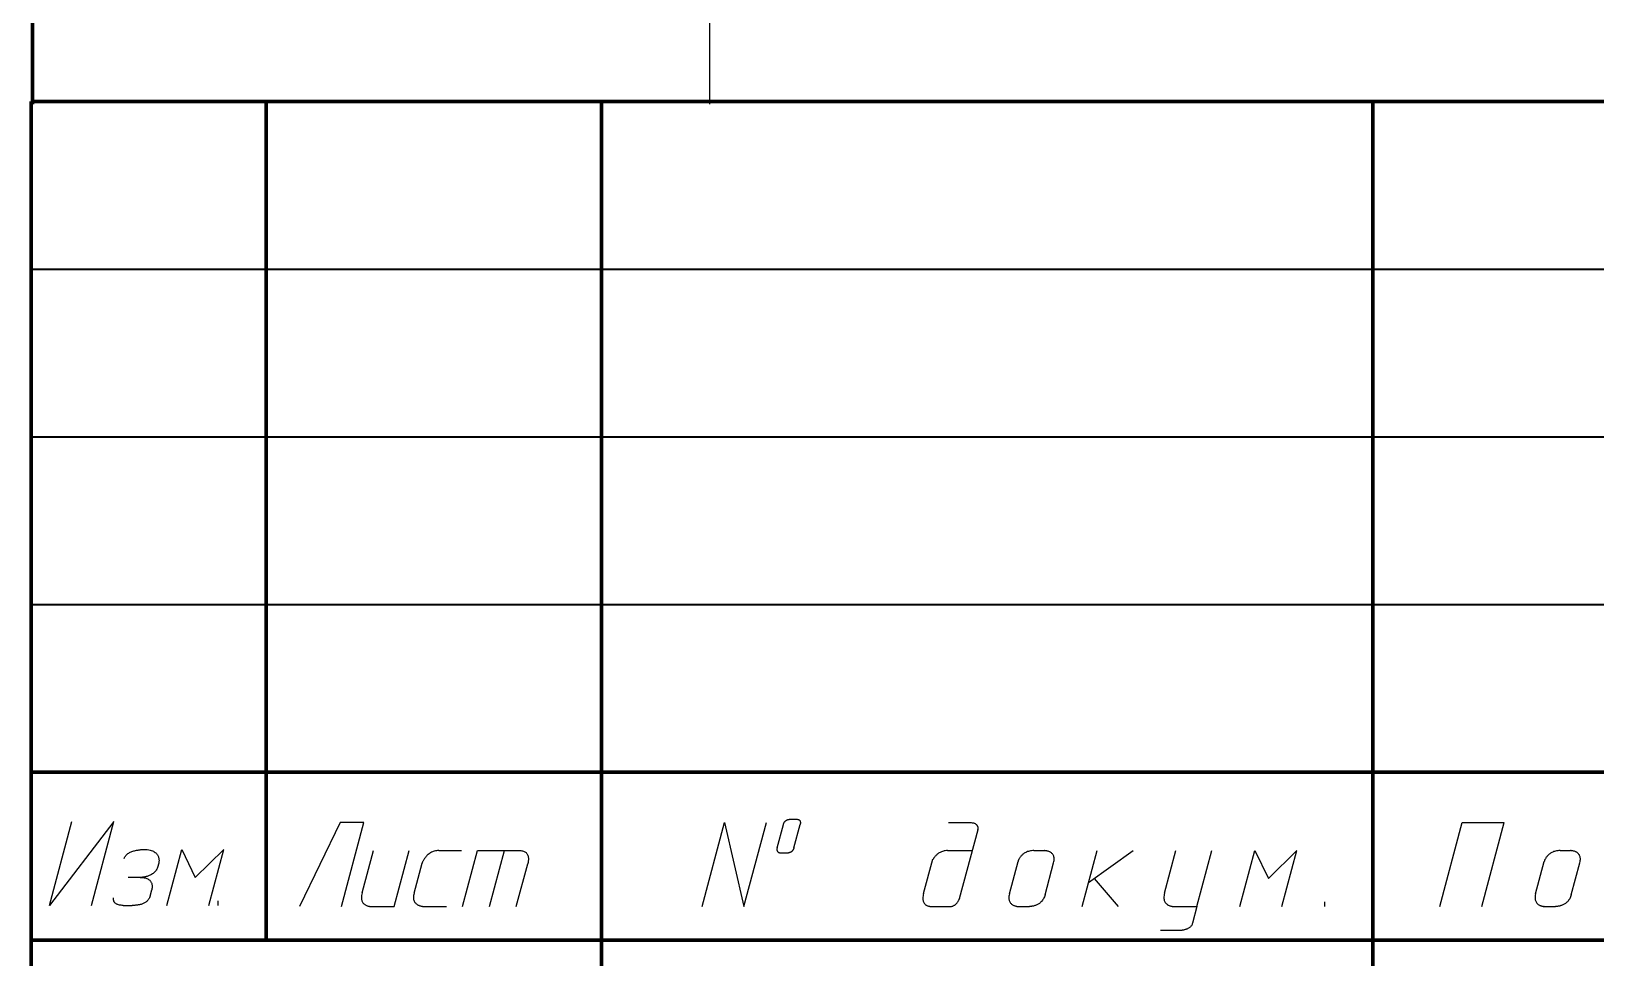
# Model space of a CAD drawing. Extents: x -103 to 643, y -127 to 210.
# Drawn here: x 365.4 to 435.3, y -83.1 to -41.7 of the extents above; entities that cross this region are included whole.
import ezdxf

# ---------------------------------------------------------------- set-up
doc = ezdxf.new("R2010")
doc.units = 0
doc.layers.get('0').update_dxf_attribs({"linetype": 'CONTINUOUS', "lineweight": 25})

msp = doc.modelspace()

# ---------------------------------------------------------------- linework, layer by layer
at = {"lineweight": 70}
for p, q in [((365.41, -44.966), (365.41, 195.034)), ((365.359, -44.842), (642.859, -44.842)), ((365.359, -127.342), (365.359, -44.842)), ((375.859, -82.342), (375.859, -44.842)), ((390.859, -127.342), (390.859, -44.842)), ((425.359, -127.342), (425.359, -44.842)), ((365.359, -74.842), (462.859, -74.842)), ((365.359, -82.342), (462.859, -82.342))]:
    msp.add_line(p, q, dxfattribs=at)
msp.add_line((395.71, -44.966), (395.71, 195.034))
at = {"lineweight": 35}
for p, q in [((365.359, -52.342), (462.859, -52.342)), ((365.359, -59.842), (462.859, -59.842)), ((365.359, -67.342), (462.859, -67.342))]:
    msp.add_line(p, q, dxfattribs=at)
at = {"linetype": 'CONTINUOUS', "lineweight": 25}
for p, q in [((399.156, -76.974), (399.168, -76.968)), ((399.168, -76.968), (399.179, -76.963)), ((399.179, -76.963), (399.19, -76.959)), ((399.19, -76.959), (399.201, -76.956)), ((399.201, -76.956), (399.211, -76.953)), ((399.211, -76.953), (399.221, -76.95)), ((399.221, -76.95), (399.23, -76.948)), ((399.23, -76.948), (399.238, -76.946)), ((399.238, -76.946), (399.245, -76.945)), ((399.245, -76.945), (399.252, -76.944)), ((399.252, -76.944), (399.257, -76.943)), ((399.257, -76.943), (399.262, -76.943)), ((399.262, -76.943), (399.265, -76.943)), ((399.265, -76.943), (399.267, -76.942)), ((399.267, -76.942), (399.268, -76.942)), ((399.268, -76.942), (399.267, -76.942)), ((399.267, -76.942), (399.601, -76.942)), ((399.601, -76.942), (399.621, -76.943)), ((399.621, -76.943), (399.639, -76.946)), ((399.639, -76.946), (399.655, -76.949)), ((399.655, -76.949), (399.67, -76.954)), ((399.67, -76.954), (399.683, -76.959)), ((399.683, -76.959), (399.695, -76.965)), ((399.695, -76.965), (399.706, -76.972)), ((395.359, -80.842), (396.364, -77.092)), ((396.364, -77.092), (397.234, -80.842)), ((397.234, -80.842), (398.239, -77.092)), ((398.719, -78.219), (399, -77.171)), ((399, -77.171), (399.006, -77.149)), ((399.006, -77.149), (399.014, -77.129)), ((399.014, -77.129), (399.022, -77.11)), ((399.022, -77.11), (399.031, -77.093)), ((399.031, -77.093), (399.04, -77.077)), ((399.04, -77.077), (399.05, -77.062)), ((399.05, -77.062), (399.061, -77.048)), ((399.061, -77.048), (399.072, -77.036)), ((399.072, -77.036), (399.084, -77.024)), ((399.084, -77.024), (399.096, -77.013)), ((399.096, -77.013), (399.107, -77.004)), ((399.107, -77.004), (399.12, -76.995)), ((399.12, -76.995), (399.132, -76.987)), ((399.132, -76.987), (399.144, -76.98)), ((399.144, -76.98), (399.156, -76.974)), ((399.468, -78.224), (399.749, -77.176)), ((399.706, -76.972), (399.715, -76.98)), ((399.715, -76.98), (399.724, -76.988)), ((399.724, -76.988), (399.731, -76.997)), ((399.731, -76.997), (399.738, -77.007)), ((399.738, -77.007), (399.743, -77.017)), ((399.743, -77.017), (399.747, -77.027)), ((399.747, -77.027), (399.751, -77.037)), ((399.75, -77.17), (399.749, -77.173)), ((399.749, -77.173), (399.749, -77.176)), ((399.751, -77.165), (399.75, -77.17)), ((399.751, -77.037), (399.754, -77.048)), ((399.753, -77.159), (399.751, -77.165)), ((399.754, -77.153), (399.753, -77.159)), ((399.754, -77.048), (399.756, -77.058)), ((399.755, -77.146), (399.754, -77.153)), ((399.756, -77.138), (399.755, -77.146)), ((399.756, -77.058), (399.758, -77.069)), ((399.758, -77.129), (399.756, -77.138)), ((399.758, -77.069), (399.759, -77.08)), ((399.759, -77.11), (399.758, -77.12)), ((399.758, -77.12), (399.758, -77.129)), ((399.759, -77.08), (399.759, -77.09)), ((399.759, -77.09), (399.759, -77.1)), ((399.759, -77.1), (399.759, -77.11)), ((406.386, -77.092), (407.404, -77.092)), ((406.879, -80.477), (407.704, -77.397)), ((407.404, -77.092), (407.44, -77.094)), ((407.44, -77.094), (407.472, -77.097)), ((407.472, -77.097), (407.502, -77.102)), ((407.502, -77.102), (407.529, -77.11)), ((407.529, -77.11), (407.554, -77.119)), ((407.554, -77.119), (407.576, -77.129)), ((407.576, -77.129), (407.595, -77.141)), ((407.595, -77.141), (407.613, -77.154)), ((407.613, -77.154), (407.629, -77.169)), ((407.629, -77.169), (407.643, -77.184)), ((407.643, -77.184), (407.654, -77.199)), ((407.654, -77.199), (407.665, -77.216)), ((407.665, -77.216), (407.673, -77.232)), ((407.673, -77.232), (407.681, -77.249)), ((407.681, -77.249), (407.687, -77.266)), ((407.687, -77.266), (407.691, -77.283)), ((407.691, -77.283), (407.695, -77.299)), ((407.695, -77.299), (407.698, -77.315)), ((407.698, -77.315), (407.7, -77.33)), ((407.7, -77.33), (407.701, -77.344)), ((407.701, -77.344), (407.702, -77.357)), ((407.702, -77.389), (407.701, -77.397)), ((407.701, -77.397), (407.701, -77.403)), ((407.701, -77.403), (407.701, -77.406)), ((407.701, -77.407), (407.702, -77.403)), ((407.701, -77.406), (407.701, -77.408)), ((407.701, -77.408), (407.701, -77.407)), ((407.702, -77.357), (407.702, -77.37)), ((407.702, -77.37), (407.702, -77.38)), ((407.702, -77.38), (407.702, -77.389)), ((407.702, -77.403), (407.704, -77.397)), ((428.359, -80.842), (429.364, -77.092)), ((429.364, -77.092), (431.239, -77.092)), ((430.234, -80.842), (431.239, -77.092)), ((398.711, -78.259), (398.709, -78.277)), ((398.709, -78.277), (398.709, -78.294)), ((398.709, -78.294), (398.71, -78.31)), ((398.71, -78.31), (398.712, -78.325)), ((398.714, -78.24), (398.711, -78.259)), ((398.712, -78.325), (398.715, -78.338)), ((398.719, -78.219), (398.714, -78.24)), ((398.715, -78.338), (398.719, -78.351)), ((398.719, -78.351), (398.724, -78.362)), ((398.724, -78.362), (398.73, -78.373)), ((399.392, -78.364), (399.382, -78.374)), ((399.402, -78.353), (399.392, -78.364)), ((399.412, -78.341), (399.402, -78.353)), ((399.422, -78.328), (399.412, -78.341)), ((399.431, -78.313), (399.422, -78.328)), ((399.439, -78.298), (399.431, -78.313)), ((399.448, -78.281), (399.439, -78.298)), ((399.455, -78.263), (399.448, -78.281)), ((399.462, -78.244), (399.455, -78.263)), ((399.468, -78.224), (399.462, -78.244)), ((406.154, -78.365), (406.114, -78.377)), ((406.197, -78.356), (406.154, -78.365)), ((406.242, -78.348), (406.197, -78.356)), ((406.288, -78.344), (406.242, -78.348)), ((406.337, -78.342), (406.288, -78.344)), ((406.337, -78.342), (407.451, -78.342)), ((410.001, -78.364), (409.957, -78.376)), ((410.048, -78.355), (410.001, -78.364)), ((410.097, -78.348), (410.048, -78.355)), ((410.149, -78.344), (410.097, -78.348)), ((410.204, -78.342), (410.149, -78.344)), ((410.204, -78.342), (410.673, -78.342)), ((410.674, -78.342), (410.673, -78.342)), ((410.678, -78.342), (410.674, -78.342)), ((410.685, -78.343), (410.678, -78.342)), ((410.696, -78.343), (410.685, -78.343)), ((410.708, -78.345), (410.696, -78.343)), ((410.723, -78.346), (410.708, -78.345)), ((410.74, -78.349), (410.723, -78.346)), ((410.759, -78.352), (410.74, -78.349)), ((410.78, -78.356), (410.759, -78.352)), ((410.801, -78.36), (410.78, -78.356)), ((410.824, -78.366), (410.801, -78.36)), ((410.847, -78.374), (410.824, -78.366)), ((412.36, -80.842), (413.03, -78.342)), ((412.647, -79.772), (414.639, -78.342)), ((416.048, -80.246), (416.559, -78.342)), ((417.497, -80.842), (418.167, -78.342)), ((419.417, -80.842), (420.087, -78.342)), ((419.417, -80.842), (420.087, -78.342)), ((420.087, -78.342), (420.689, -79.592)), ((421.962, -78.342), (420.689, -79.592)), ((421.292, -80.842), (421.962, -78.342)), ((433.536, -78.364), (433.492, -78.376)), ((433.583, -78.355), (433.536, -78.364)), ((433.632, -78.348), (433.583, -78.355)), ((433.684, -78.344), (433.632, -78.348)), ((433.739, -78.342), (433.684, -78.344)), ((433.739, -78.342), (434.208, -78.342)), ((434.209, -78.342), (434.208, -78.342)), ((434.213, -78.342), (434.209, -78.342)), ((434.221, -78.343), (434.213, -78.342)), ((434.231, -78.343), (434.221, -78.343)), ((434.243, -78.345), (434.231, -78.343)), ((434.258, -78.346), (434.243, -78.345)), ((434.275, -78.349), (434.258, -78.346)), ((434.294, -78.352), (434.275, -78.349)), ((434.315, -78.356), (434.294, -78.352)), ((434.336, -78.36), (434.315, -78.356)), ((434.359, -78.366), (434.336, -78.36)), ((434.382, -78.374), (434.359, -78.366)), ((398.73, -78.373), (398.737, -78.382)), ((398.737, -78.382), (398.744, -78.391)), ((398.744, -78.391), (398.752, -78.399)), ((398.752, -78.399), (398.76, -78.405)), ((398.76, -78.405), (398.769, -78.412)), ((398.769, -78.412), (398.778, -78.417)), ((398.778, -78.417), (398.787, -78.422)), ((398.787, -78.422), (398.795, -78.426)), ((398.795, -78.426), (398.804, -78.429)), ((398.804, -78.429), (398.813, -78.432)), ((398.813, -78.432), (398.822, -78.435)), ((398.822, -78.435), (398.83, -78.437)), ((398.83, -78.437), (398.837, -78.438)), ((398.837, -78.438), (398.844, -78.44)), ((398.844, -78.44), (398.851, -78.441)), ((398.851, -78.441), (398.856, -78.441)), ((398.856, -78.441), (398.861, -78.442)), ((398.861, -78.442), (398.865, -78.442)), ((398.865, -78.442), (398.867, -78.442)), ((398.867, -78.442), (398.869, -78.442)), ((398.869, -78.442), (398.869, -78.442)), ((398.869, -78.442), (399.22, -78.442)), ((399.221, -78.442), (399.22, -78.442)), ((399.223, -78.442), (399.221, -78.442)), ((399.226, -78.442), (399.223, -78.442)), ((399.23, -78.442), (399.226, -78.442)), ((399.234, -78.441), (399.23, -78.442)), ((399.24, -78.441), (399.234, -78.441)), ((399.246, -78.44), (399.24, -78.441)), ((399.254, -78.439), (399.246, -78.44)), ((399.261, -78.437), (399.254, -78.439)), ((399.27, -78.435), (399.261, -78.437)), ((399.278, -78.433), (399.27, -78.435)), ((399.288, -78.43), (399.278, -78.433)), ((399.297, -78.426), (399.288, -78.43)), ((399.307, -78.422), (399.297, -78.426)), ((399.318, -78.418), (399.307, -78.422)), ((399.328, -78.412), (399.318, -78.418)), ((399.339, -78.406), (399.328, -78.412)), ((399.35, -78.399), (399.339, -78.406)), ((399.36, -78.392), (399.35, -78.399)), ((399.371, -78.384), (399.36, -78.392)), ((399.382, -78.374), (399.371, -78.384)), ((405.269, -80.266), (405.682, -78.722)), ((405.678, -78.74), (405.679, -78.733)), ((405.678, -78.744), (405.678, -78.74)), ((405.679, -78.744), (405.678, -78.744)), ((405.679, -78.733), (405.682, -78.722)), ((405.682, -78.741), (405.679, -78.744)), ((405.686, -78.735), (405.682, -78.741)), ((405.692, -78.727), (405.686, -78.735)), ((405.699, -78.716), (405.692, -78.727)), ((405.708, -78.703), (405.699, -78.716)), ((405.718, -78.688), (405.708, -78.703)), ((405.73, -78.672), (405.718, -78.688)), ((405.743, -78.653), (405.73, -78.672)), ((405.758, -78.634), (405.743, -78.653)), ((405.775, -78.614), (405.758, -78.634)), ((405.793, -78.593), (405.775, -78.614)), ((405.813, -78.571), (405.793, -78.593)), ((405.835, -78.549), (405.813, -78.571)), ((405.859, -78.527), (405.835, -78.549)), ((405.884, -78.506), (405.859, -78.527)), ((405.911, -78.484), (405.884, -78.506)), ((405.94, -78.464), (405.911, -78.484)), ((405.971, -78.444), (405.94, -78.464)), ((406.004, -78.425), (405.971, -78.444)), ((406.038, -78.407), (406.004, -78.425)), ((406.075, -78.392), (406.038, -78.407)), ((406.114, -78.377), (406.075, -78.392)), ((409.106, -80.275), (409.495, -78.824)), ((409.497, -78.817), (409.495, -78.822)), ((409.495, -78.822), (409.495, -78.824)), ((409.499, -78.81), (409.497, -78.817)), ((409.502, -78.8), (409.499, -78.81)), ((409.507, -78.789), (409.502, -78.8)), ((409.512, -78.775), (409.507, -78.789)), ((409.519, -78.759), (409.512, -78.775)), ((409.527, -78.742), (409.519, -78.759)), ((409.536, -78.724), (409.527, -78.742)), ((409.546, -78.704), (409.536, -78.724)), ((409.558, -78.683), (409.546, -78.704)), ((409.572, -78.661), (409.558, -78.683)), ((409.587, -78.639), (409.572, -78.661)), ((409.604, -78.616), (409.587, -78.639)), ((409.622, -78.593), (409.604, -78.616)), ((409.643, -78.57), (409.622, -78.593)), ((409.665, -78.547), (409.643, -78.57)), ((409.689, -78.524), (409.665, -78.547)), ((409.715, -78.502), (409.689, -78.524)), ((409.743, -78.481), (409.715, -78.502)), ((409.773, -78.46), (409.743, -78.481)), ((409.805, -78.44), (409.773, -78.46)), ((409.839, -78.422), (409.805, -78.44)), ((409.876, -78.405), (409.839, -78.422)), ((409.915, -78.389), (409.876, -78.405)), ((409.957, -78.376), (409.915, -78.389)), ((410.704, -80.313), (411.087, -78.883)), ((410.871, -78.382), (410.847, -78.374)), ((410.895, -78.392), (410.871, -78.382)), ((410.919, -78.404), (410.895, -78.392)), ((410.943, -78.417), (410.919, -78.404)), ((410.966, -78.432), (410.943, -78.417)), ((410.988, -78.448), (410.966, -78.432)), ((411.01, -78.467), (410.988, -78.448)), ((411.03, -78.488), (411.01, -78.467)), ((411.048, -78.51), (411.03, -78.488)), ((411.065, -78.536), (411.048, -78.51)), ((411.079, -78.563), (411.065, -78.536)), ((411.091, -78.593), (411.079, -78.563)), ((411.087, -78.883), (411.099, -78.832)), ((411.101, -78.626), (411.091, -78.593)), ((411.099, -78.832), (411.107, -78.785)), ((411.107, -78.661), (411.101, -78.626)), ((411.11, -78.7), (411.107, -78.661)), ((411.107, -78.785), (411.11, -78.741)), ((411.11, -78.741), (411.11, -78.7)), ((432.641, -80.275), (433.03, -78.824)), ((433.032, -78.817), (433.03, -78.822)), ((433.03, -78.822), (433.03, -78.824)), ((433.034, -78.81), (433.032, -78.817)), ((433.037, -78.8), (433.034, -78.81)), ((433.042, -78.789), (433.037, -78.8)), ((433.047, -78.775), (433.042, -78.789)), ((433.054, -78.759), (433.047, -78.775)), ((433.062, -78.742), (433.054, -78.759)), ((433.071, -78.724), (433.062, -78.742)), ((433.082, -78.704), (433.071, -78.724)), ((433.094, -78.683), (433.082, -78.704)), ((433.107, -78.661), (433.094, -78.683)), ((433.122, -78.639), (433.107, -78.661)), ((433.139, -78.616), (433.122, -78.639)), ((433.157, -78.593), (433.139, -78.616)), ((433.178, -78.57), (433.157, -78.593)), ((433.2, -78.547), (433.178, -78.57)), ((433.224, -78.524), (433.2, -78.547)), ((433.25, -78.502), (433.224, -78.524)), ((433.278, -78.481), (433.25, -78.502)), ((433.308, -78.46), (433.278, -78.481)), ((433.34, -78.44), (433.308, -78.46)), ((433.375, -78.422), (433.34, -78.44)), ((433.411, -78.405), (433.375, -78.422)), ((433.451, -78.389), (433.411, -78.405)), ((433.492, -78.376), (433.451, -78.389)), ((434.239, -80.313), (434.622, -78.883)), ((434.406, -78.382), (434.382, -78.374)), ((434.43, -78.392), (434.406, -78.382)), ((434.454, -78.404), (434.43, -78.392)), ((434.478, -78.417), (434.454, -78.404)), ((434.501, -78.432), (434.478, -78.417)), ((434.524, -78.448), (434.501, -78.432)), ((434.545, -78.467), (434.524, -78.448)), ((434.565, -78.488), (434.545, -78.467)), ((434.583, -78.51), (434.565, -78.488)), ((434.6, -78.536), (434.583, -78.51)), ((434.614, -78.563), (434.6, -78.536)), ((434.626, -78.593), (434.614, -78.563)), ((434.622, -78.883), (434.634, -78.832)), ((434.636, -78.626), (434.626, -78.593)), ((434.634, -78.832), (434.642, -78.785)), ((434.642, -78.661), (434.636, -78.626)), ((434.646, -78.7), (434.642, -78.661)), ((434.642, -78.785), (434.646, -78.741)), ((434.646, -78.741), (434.646, -78.7)), ((412.897, -79.592), (413.969, -80.842)), ((405.24, -80.417), (405.236, -80.461)), ((405.236, -80.461), (405.236, -80.502)), ((405.246, -80.37), (405.24, -80.417)), ((405.255, -80.32), (405.246, -80.37)), ((405.269, -80.266), (405.255, -80.32)), ((409.086, -80.378), (409.082, -80.424)), ((409.082, -80.424), (409.082, -80.467)), ((409.082, -80.467), (409.085, -80.507)), ((409.094, -80.328), (409.086, -80.378)), ((409.106, -80.275), (409.094, -80.328)), ((410.653, -80.452), (410.632, -80.493)), ((410.672, -80.409), (410.653, -80.452)), ((410.689, -80.363), (410.672, -80.409)), ((410.704, -80.313), (410.689, -80.363)), ((416.021, -80.403), (416.02, -80.448)), ((416.02, -80.448), (416.022, -80.491)), ((416.026, -80.354), (416.021, -80.403)), ((416.035, -80.302), (416.026, -80.354)), ((416.048, -80.246), (416.035, -80.302)), ((432.621, -80.378), (432.617, -80.424)), ((432.617, -80.424), (432.617, -80.467)), ((432.617, -80.467), (432.62, -80.507)), ((432.629, -80.328), (432.621, -80.378)), ((432.641, -80.275), (432.629, -80.328)), ((434.188, -80.452), (434.167, -80.493)), ((434.207, -80.409), (434.188, -80.452)), ((434.224, -80.363), (434.207, -80.409)), ((434.239, -80.313), (434.224, -80.363)), ((405.236, -80.502), (405.239, -80.54)), ((405.239, -80.54), (405.244, -80.575)), ((405.244, -80.575), (405.252, -80.607)), ((405.252, -80.607), (405.262, -80.636)), ((405.262, -80.636), (405.274, -80.663)), ((405.274, -80.663), (405.288, -80.687)), ((405.288, -80.687), (405.303, -80.71)), ((405.303, -80.71), (405.32, -80.729)), ((405.32, -80.729), (405.339, -80.747)), ((405.339, -80.747), (405.358, -80.763)), ((405.358, -80.763), (405.379, -80.777)), ((405.379, -80.777), (405.4, -80.789)), ((405.4, -80.789), (405.421, -80.8)), ((405.421, -80.8), (405.444, -80.809)), ((405.444, -80.809), (405.466, -80.817)), ((405.466, -80.817), (405.488, -80.823)), ((405.488, -80.823), (405.511, -80.828)), ((405.511, -80.828), (405.532, -80.832)), ((405.532, -80.832), (405.554, -80.836)), ((405.554, -80.836), (405.574, -80.838)), ((405.574, -80.838), (405.594, -80.84)), ((405.594, -80.84), (405.613, -80.841)), ((405.613, -80.841), (405.63, -80.842)), ((405.63, -80.842), (405.646, -80.842)), ((405.646, -80.842), (405.66, -80.842)), ((405.66, -80.842), (405.673, -80.842)), ((405.673, -80.842), (406.455, -80.842)), ((406.455, -80.842), (406.486, -80.841)), ((406.486, -80.841), (406.516, -80.837)), ((406.516, -80.837), (406.544, -80.832)), ((406.544, -80.832), (406.571, -80.824)), ((406.571, -80.824), (406.596, -80.814)), ((406.596, -80.814), (406.621, -80.802)), ((406.621, -80.802), (406.644, -80.789)), ((406.644, -80.789), (406.666, -80.775)), ((406.666, -80.775), (406.687, -80.76)), ((406.687, -80.76), (406.706, -80.743)), ((406.706, -80.743), (406.725, -80.726)), ((406.725, -80.726), (406.742, -80.708)), ((406.742, -80.708), (406.758, -80.69)), ((406.758, -80.69), (406.773, -80.671)), ((406.773, -80.671), (406.787, -80.652)), ((406.787, -80.652), (406.8, -80.633)), ((406.8, -80.633), (406.812, -80.615)), ((406.812, -80.615), (406.823, -80.597)), ((406.823, -80.597), (406.832, -80.579)), ((406.832, -80.579), (406.841, -80.562)), ((406.841, -80.562), (406.849, -80.546)), ((406.849, -80.546), (406.856, -80.532)), ((406.856, -80.532), (406.862, -80.518)), ((406.862, -80.518), (406.867, -80.506)), ((406.867, -80.506), (406.871, -80.496)), ((406.871, -80.496), (406.875, -80.487)), ((406.875, -80.487), (406.877, -80.48)), ((406.877, -80.48), (406.879, -80.476)), ((406.879, -80.476), (406.879, -80.474)), ((406.879, -80.474), (406.879, -80.474)), ((406.879, -80.474), (406.879, -80.477)), ((409.085, -80.507), (409.092, -80.545)), ((409.092, -80.545), (409.102, -80.579)), ((409.102, -80.579), (409.114, -80.61)), ((409.114, -80.61), (409.129, -80.639)), ((409.129, -80.639), (409.146, -80.666)), ((409.146, -80.666), (409.164, -80.69)), ((409.164, -80.69), (409.185, -80.712)), ((409.185, -80.712), (409.206, -80.731)), ((409.206, -80.731), (409.229, -80.749)), ((409.229, -80.749), (409.252, -80.764)), ((409.252, -80.764), (409.276, -80.778)), ((409.276, -80.778), (409.299, -80.79)), ((409.299, -80.79), (409.323, -80.8)), ((409.323, -80.8), (409.346, -80.809)), ((409.346, -80.809), (409.368, -80.817)), ((409.368, -80.817), (409.39, -80.823)), ((409.39, -80.823), (409.41, -80.828)), ((409.41, -80.828), (409.428, -80.833)), ((409.428, -80.833), (409.444, -80.836)), ((409.444, -80.836), (409.459, -80.838)), ((409.459, -80.838), (409.471, -80.84)), ((409.471, -80.84), (409.48, -80.841)), ((409.48, -80.841), (409.486, -80.842)), ((409.488, -80.842), (409.483, -80.842)), ((409.483, -80.842), (410.001, -80.842)), ((409.486, -80.842), (409.488, -80.842)), ((409.488, -80.842), (409.488, -80.842)), ((410.006, -80.842), (410.001, -80.842)), ((410.014, -80.842), (410.006, -80.842)), ((410.025, -80.842), (410.014, -80.842)), ((410.039, -80.841), (410.025, -80.842)), ((410.054, -80.84), (410.039, -80.841)), ((410.072, -80.838), (410.054, -80.84)), ((410.092, -80.836), (410.072, -80.838)), ((410.114, -80.833), (410.092, -80.836)), ((410.137, -80.829), (410.114, -80.833)), ((410.161, -80.825), (410.137, -80.829)), ((410.187, -80.819), (410.161, -80.825)), ((410.214, -80.812), (410.187, -80.819)), ((410.242, -80.803), (410.214, -80.812)), ((410.271, -80.794), (410.242, -80.803)), ((410.3, -80.782), (410.271, -80.794)), ((410.33, -80.77), (410.3, -80.782)), ((410.359, -80.755), (410.33, -80.77)), ((410.389, -80.739), (410.359, -80.755)), ((410.419, -80.72), (410.389, -80.739)), ((410.448, -80.7), (410.419, -80.72)), ((410.477, -80.678), (410.448, -80.7)), ((410.506, -80.653), (410.477, -80.678)), ((410.533, -80.626), (410.506, -80.653)), ((410.56, -80.597), (410.533, -80.626)), ((410.585, -80.565), (410.56, -80.597)), ((410.61, -80.53), (410.585, -80.565)), ((410.632, -80.493), (410.61, -80.53)), ((416.022, -80.491), (416.028, -80.53)), ((416.028, -80.53), (416.037, -80.566)), ((416.037, -80.566), (416.048, -80.599)), ((416.048, -80.599), (416.062, -80.629)), ((416.062, -80.629), (416.078, -80.657)), ((416.078, -80.657), (416.095, -80.682)), ((416.095, -80.682), (416.115, -80.705)), ((416.115, -80.705), (416.136, -80.726)), ((416.136, -80.726), (416.158, -80.744)), ((416.158, -80.744), (416.181, -80.76)), ((416.181, -80.76), (416.205, -80.775)), ((416.205, -80.775), (416.229, -80.787)), ((416.229, -80.787), (416.253, -80.798)), ((416.253, -80.798), (416.277, -80.808)), ((416.277, -80.808), (416.3, -80.816)), ((416.3, -80.816), (416.323, -80.822)), ((416.323, -80.822), (416.345, -80.828)), ((416.345, -80.828), (416.366, -80.832)), ((416.366, -80.832), (416.385, -80.835)), ((416.385, -80.835), (416.402, -80.838)), ((416.402, -80.838), (416.418, -80.84)), ((416.418, -80.84), (416.431, -80.841)), ((416.431, -80.841), (416.442, -80.842)), ((416.442, -80.842), (416.45, -80.842)), ((416.45, -80.842), (416.455, -80.842)), ((416.455, -80.842), (416.457, -80.842)), ((416.457, -80.842), (417.497, -80.842)), ((417.497, -80.842), (417.297, -81.589)), ((423.212, -80.842), (423.212, -80.634)), ((432.62, -80.507), (432.627, -80.545)), ((432.627, -80.545), (432.637, -80.579)), ((432.637, -80.579), (432.649, -80.61)), ((432.649, -80.61), (432.664, -80.639)), ((432.664, -80.639), (432.681, -80.666)), ((432.681, -80.666), (432.7, -80.69)), ((432.7, -80.69), (432.72, -80.712)), ((432.72, -80.712), (432.741, -80.731)), ((432.741, -80.731), (432.764, -80.749)), ((432.764, -80.749), (432.787, -80.764)), ((432.787, -80.764), (432.811, -80.778)), ((432.811, -80.778), (432.835, -80.79)), ((432.835, -80.79), (432.858, -80.8)), ((432.858, -80.8), (432.881, -80.809)), ((432.881, -80.809), (432.903, -80.817)), ((432.903, -80.817), (432.925, -80.823)), ((432.925, -80.823), (432.945, -80.828)), ((432.945, -80.828), (432.963, -80.833)), ((432.963, -80.833), (432.98, -80.836)), ((432.98, -80.836), (432.994, -80.838)), ((432.994, -80.838), (433.006, -80.84)), ((433.006, -80.84), (433.015, -80.841)), ((433.015, -80.841), (433.021, -80.842)), ((433.023, -80.842), (433.018, -80.842)), ((433.018, -80.842), (433.536, -80.842)), ((433.021, -80.842), (433.024, -80.842)), ((433.024, -80.842), (433.023, -80.842)), ((433.541, -80.842), (433.536, -80.842)), ((433.55, -80.842), (433.541, -80.842)), ((433.561, -80.842), (433.55, -80.842)), ((433.574, -80.841), (433.561, -80.842)), ((433.59, -80.84), (433.574, -80.841)), ((433.607, -80.838), (433.59, -80.84)), ((433.627, -80.836), (433.607, -80.838)), ((433.649, -80.833), (433.627, -80.836)), ((433.672, -80.829), (433.649, -80.833)), ((433.697, -80.825), (433.672, -80.829)), ((433.722, -80.819), (433.697, -80.825)), ((433.749, -80.812), (433.722, -80.819)), ((433.777, -80.803), (433.749, -80.812)), ((433.806, -80.794), (433.777, -80.803)), ((433.835, -80.782), (433.806, -80.794)), ((433.865, -80.77), (433.835, -80.782)), ((433.895, -80.755), (433.865, -80.77)), ((433.924, -80.739), (433.895, -80.755)), ((433.954, -80.72), (433.924, -80.739)), ((433.984, -80.7), (433.954, -80.72)), ((434.013, -80.678), (433.984, -80.7)), ((434.041, -80.653), (434.013, -80.678)), ((434.069, -80.626), (434.041, -80.653)), ((434.095, -80.597), (434.069, -80.626)), ((434.121, -80.565), (434.095, -80.597)), ((434.145, -80.53), (434.121, -80.565)), ((434.167, -80.493), (434.145, -80.53)), ((417.02, -81.86), (416.994, -81.868)), ((417.045, -81.85), (417.02, -81.86)), ((417.07, -81.838), (417.045, -81.85)), ((417.095, -81.826), (417.07, -81.838)), ((417.12, -81.812), (417.095, -81.826)), ((417.144, -81.797), (417.12, -81.812)), ((417.166, -81.781), (417.144, -81.797)), ((417.188, -81.763), (417.166, -81.781)), ((417.209, -81.743), (417.188, -81.763)), ((417.228, -81.722), (417.209, -81.743)), ((417.246, -81.699), (417.228, -81.722)), ((417.262, -81.674), (417.246, -81.699)), ((417.275, -81.648), (417.262, -81.674)), ((417.287, -81.619), (417.275, -81.648)), ((417.297, -81.589), (417.287, -81.619)), ((416.734, -81.913), (415.873, -81.913)), ((416.735, -81.913), (416.734, -81.913)), ((416.739, -81.913), (416.735, -81.913)), ((416.746, -81.913), (416.739, -81.913)), ((416.755, -81.912), (416.746, -81.913)), ((416.766, -81.912), (416.755, -81.912)), ((416.78, -81.911), (416.766, -81.912)), ((416.795, -81.909), (416.78, -81.911)), ((416.813, -81.908), (416.795, -81.909)), ((416.832, -81.905), (416.813, -81.908)), ((416.852, -81.902), (416.832, -81.905)), ((416.874, -81.899), (416.852, -81.902)), ((416.896, -81.894), (416.874, -81.899)), ((416.92, -81.889), (416.896, -81.894)), ((416.944, -81.883), (416.92, -81.889)), ((416.969, -81.876), (416.944, -81.883)), ((416.994, -81.868), (416.969, -81.876))]:
    msp.add_line(p, q, dxfattribs=at)
at = {"color": 7, "linetype": 'CONTINUOUS', "lineweight": 25}
for p, q in [((369.05, -77.043), (366.17, -80.793)), ((366.17, -80.793), (367.175, -77.043)), ((368.045, -80.793), (369.05, -77.043)), ((379.168, -77.092), (377.359, -80.842)), ((380.239, -77.092), (379.168, -77.092)), ((379.234, -80.842), (380.239, -77.092)), ((369.902, -78.37), (369.942, -78.358)), ((369.942, -78.358), (369.981, -78.347)), ((369.981, -78.347), (370.02, -78.338)), ((370.02, -78.338), (370.059, -78.329)), ((370.059, -78.329), (370.096, -78.322)), ((370.096, -78.322), (370.133, -78.316)), ((370.133, -78.316), (370.168, -78.31)), ((370.168, -78.31), (370.202, -78.306)), ((370.202, -78.306), (370.233, -78.302)), ((370.233, -78.302), (370.263, -78.3)), ((370.263, -78.3), (370.29, -78.297)), ((370.29, -78.297), (370.314, -78.296)), ((370.314, -78.296), (370.335, -78.294)), ((370.335, -78.294), (370.353, -78.294)), ((370.353, -78.294), (370.368, -78.293)), ((370.368, -78.293), (370.379, -78.293)), ((370.379, -78.293), (370.385, -78.293)), ((370.385, -78.293), (370.388, -78.293)), ((370.396, -78.293), (370.474, -78.295)), ((370.474, -78.295), (370.545, -78.3)), ((370.545, -78.3), (370.611, -78.309)), ((370.611, -78.309), (370.671, -78.321)), ((370.671, -78.321), (370.726, -78.336)), ((370.726, -78.336), (370.776, -78.353)), ((370.776, -78.353), (370.82, -78.373)), ((371.422, -80.793), (372.092, -78.293)), ((371.422, -80.793), (372.092, -78.293)), ((372.092, -78.293), (372.695, -79.543)), ((373.967, -78.293), (372.695, -79.543)), ((373.297, -80.793), (373.967, -78.293)), ((380.153, -80.232), (380.659, -78.342)), ((381.597, -80.842), (382.267, -78.342)), ((383.385, -78.369), (383.34, -78.383)), ((383.432, -78.358), (383.385, -78.369)), ((383.481, -78.349), (383.432, -78.358)), ((383.533, -78.344), (383.481, -78.349)), ((383.587, -78.342), (383.533, -78.344)), ((383.587, -78.342), (384.595, -78.342)), ((384.645, -80.842), (385.315, -78.342)), ((385.315, -78.342), (387.202, -78.342)), ((385.85, -80.842), (386.52, -78.342)), ((387.202, -78.342), (387.251, -78.344)), ((387.251, -78.344), (387.296, -78.349)), ((387.296, -78.349), (387.337, -78.357)), ((387.337, -78.357), (387.374, -78.368)), ((387.374, -78.368), (387.408, -78.381)), ((369.514, -78.689), (369.529, -78.652)), ((369.529, -78.652), (369.547, -78.617)), ((369.547, -78.617), (369.568, -78.584)), ((369.568, -78.584), (369.593, -78.554)), ((369.593, -78.554), (369.62, -78.526)), ((369.62, -78.526), (369.65, -78.5)), ((369.65, -78.5), (369.681, -78.476)), ((369.681, -78.476), (369.715, -78.454)), ((369.715, -78.454), (369.75, -78.434)), ((369.75, -78.434), (369.787, -78.416)), ((369.787, -78.416), (369.825, -78.399)), ((369.825, -78.399), (369.863, -78.384)), ((369.863, -78.384), (369.902, -78.37)), ((370.82, -78.373), (370.861, -78.396)), ((370.861, -78.396), (370.897, -78.42)), ((370.897, -78.42), (370.929, -78.445)), ((370.929, -78.445), (370.957, -78.473)), ((370.957, -78.473), (370.981, -78.501)), ((370.981, -78.501), (371.002, -78.53)), ((371.002, -78.53), (371.019, -78.561)), ((371.026, -79.049), (371.011, -79.095)), ((371.019, -78.561), (371.034, -78.591)), ((371.052, -78.949), (371.026, -79.049)), ((371.034, -78.591), (371.046, -78.622)), ((371.046, -78.622), (371.055, -78.653)), ((371.054, -78.944), (371.052, -78.949)), ((371.056, -78.935), (371.054, -78.944)), ((371.055, -78.653), (371.062, -78.683)), ((371.059, -78.923), (371.056, -78.935)), ((371.062, -78.908), (371.059, -78.923)), ((371.062, -78.683), (371.067, -78.713)), ((371.065, -78.89), (371.062, -78.908)), ((371.067, -78.87), (371.065, -78.89)), ((371.067, -78.713), (371.07, -78.743)), ((371.07, -78.848), (371.067, -78.87)), ((371.07, -78.743), (371.072, -78.771)), ((371.071, -78.824), (371.07, -78.848)), ((371.072, -78.798), (371.071, -78.824)), ((371.072, -78.771), (371.072, -78.798)), ((382.477, -80.245), (382.836, -78.908)), ((382.837, -78.904), (382.836, -78.908)), ((382.836, -78.908), (382.836, -78.908)), ((382.84, -78.897), (382.837, -78.904)), ((382.844, -78.887), (382.84, -78.897)), ((382.849, -78.875), (382.844, -78.887)), ((382.856, -78.859), (382.849, -78.875)), ((382.864, -78.842), (382.856, -78.859)), ((382.873, -78.822), (382.864, -78.842)), ((382.884, -78.801), (382.873, -78.822)), ((382.897, -78.777), (382.884, -78.801)), ((382.911, -78.753), (382.897, -78.777)), ((382.927, -78.727), (382.911, -78.753)), ((382.944, -78.701), (382.927, -78.727)), ((382.964, -78.673), (382.944, -78.701)), ((382.984, -78.646), (382.964, -78.673)), ((383.007, -78.618), (382.984, -78.646)), ((383.032, -78.59), (383.007, -78.618)), ((383.058, -78.563), (383.032, -78.59)), ((383.086, -78.536), (383.058, -78.563)), ((383.116, -78.51), (383.086, -78.536)), ((383.149, -78.485), (383.116, -78.51)), ((383.183, -78.461), (383.149, -78.485)), ((383.219, -78.439), (383.183, -78.461)), ((383.257, -78.418), (383.219, -78.439)), ((383.298, -78.399), (383.257, -78.418)), ((383.34, -78.383), (383.298, -78.399)), ((387.054, -80.842), (387.565, -78.934)), ((387.408, -78.381), (387.438, -78.397)), ((387.438, -78.397), (387.465, -78.415)), ((387.465, -78.415), (387.489, -78.434)), ((387.489, -78.434), (387.51, -78.456)), ((387.51, -78.456), (387.528, -78.479)), ((387.528, -78.479), (387.544, -78.504)), ((387.544, -78.504), (387.557, -78.529)), ((387.557, -78.529), (387.567, -78.556)), ((387.565, -78.934), (387.563, -78.94)), ((387.567, -78.925), (387.565, -78.934)), ((387.567, -78.556), (387.576, -78.583)), ((387.57, -78.914), (387.567, -78.925)), ((387.574, -78.899), (387.57, -78.914)), ((387.577, -78.883), (387.574, -78.899)), ((387.576, -78.583), (387.583, -78.61)), ((387.581, -78.864), (387.577, -78.883)), ((387.584, -78.844), (387.581, -78.864)), ((387.583, -78.61), (387.588, -78.638)), ((387.587, -78.822), (387.584, -78.844)), ((387.59, -78.798), (387.587, -78.822)), ((387.588, -78.638), (387.591, -78.666)), ((387.592, -78.773), (387.59, -78.798)), ((387.591, -78.666), (387.593, -78.694)), ((387.594, -78.747), (387.592, -78.773)), ((387.593, -78.694), (387.594, -78.721)), ((387.594, -78.721), (387.594, -78.747)), ((370.233, -79.543), (369.685, -79.543)), ((370.233, -79.543), (370.294, -79.544)), ((370.244, -79.543), (370.241, -79.543)), ((370.251, -79.543), (370.244, -79.543)), ((370.261, -79.542), (370.251, -79.543)), ((370.274, -79.542), (370.261, -79.542)), ((370.29, -79.541), (370.274, -79.542)), ((370.309, -79.539), (370.29, -79.541)), ((370.294, -79.544), (370.351, -79.549)), ((370.331, -79.537), (370.309, -79.539)), ((370.355, -79.534), (370.331, -79.537)), ((370.351, -79.549), (370.403, -79.556)), ((370.381, -79.53), (370.355, -79.534)), ((370.409, -79.526), (370.381, -79.53)), ((370.403, -79.556), (370.45, -79.566)), ((370.439, -79.52), (370.409, -79.526)), ((370.47, -79.514), (370.439, -79.52)), ((370.45, -79.566), (370.494, -79.578)), ((370.503, -79.506), (370.47, -79.514)), ((370.494, -79.578), (370.533, -79.593)), ((370.536, -79.497), (370.503, -79.506)), ((370.533, -79.593), (370.569, -79.609)), ((370.57, -79.486), (370.536, -79.497)), ((370.569, -79.609), (370.601, -79.628)), ((370.604, -79.474), (370.57, -79.486)), ((370.601, -79.628), (370.629, -79.647)), ((370.639, -79.461), (370.604, -79.474)), ((370.629, -79.647), (370.654, -79.669)), ((370.674, -79.445), (370.639, -79.461)), ((370.654, -79.669), (370.676, -79.691)), ((370.709, -79.428), (370.674, -79.445)), ((370.676, -79.691), (370.695, -79.714)), ((370.695, -79.714), (370.711, -79.739)), ((370.743, -79.409), (370.709, -79.428)), ((370.711, -79.739), (370.725, -79.763)), ((370.725, -79.763), (370.736, -79.789)), ((370.777, -79.388), (370.743, -79.409)), ((370.809, -79.365), (370.777, -79.388)), ((370.841, -79.34), (370.809, -79.365)), ((370.871, -79.313), (370.841, -79.34)), ((370.9, -79.283), (370.871, -79.313)), ((370.927, -79.251), (370.9, -79.283)), ((370.951, -79.216), (370.927, -79.251)), ((370.974, -79.178), (370.951, -79.216)), ((370.994, -79.138), (370.974, -79.178)), ((371.011, -79.095), (370.994, -79.138)), ((369.037, -80.474), (369.039, -80.466)), ((369.039, -80.466), (369.04, -80.46)), ((369.04, -80.455), (369.041, -80.453)), ((369.04, -80.46), (369.04, -80.455)), ((369.041, -80.453), (369.041, -80.452)), ((370.644, -80.448), (370.627, -80.483)), ((370.659, -80.411), (370.644, -80.448)), ((370.671, -80.372), (370.659, -80.411)), ((370.671, -80.372), (370.745, -80.096)), ((370.736, -79.789), (370.746, -79.814)), ((370.747, -80.09), (370.745, -80.096)), ((370.746, -79.814), (370.753, -79.84)), ((370.749, -80.081), (370.747, -80.09)), ((370.751, -80.07), (370.749, -80.081)), ((370.754, -80.056), (370.751, -80.07)), ((370.753, -79.84), (370.758, -79.865)), ((370.757, -80.041), (370.754, -80.056)), ((370.76, -80.024), (370.757, -80.041)), ((370.758, -79.865), (370.762, -79.891)), ((370.762, -80.004), (370.76, -80.024)), ((370.762, -79.891), (370.764, -79.915)), ((370.764, -79.984), (370.762, -80.004)), ((370.764, -79.915), (370.765, -79.939)), ((370.765, -79.962), (370.764, -79.984)), ((370.765, -79.939), (370.765, -79.962)), ((380.124, -80.393), (380.123, -80.439)), ((380.123, -80.439), (380.124, -80.482)), ((380.13, -80.343), (380.124, -80.393)), ((380.139, -80.289), (380.13, -80.343)), ((380.153, -80.232), (380.139, -80.289)), ((382.456, -80.354), (382.451, -80.403)), ((382.451, -80.403), (382.451, -80.448)), ((382.451, -80.448), (382.454, -80.49)), ((382.464, -80.301), (382.456, -80.354)), ((382.477, -80.245), (382.464, -80.301)), ((369.036, -80.495), (369.037, -80.484)), ((369.036, -80.507), (369.036, -80.495)), ((369.036, -80.52), (369.036, -80.507)), ((369.037, -80.534), (369.036, -80.52)), ((369.037, -80.484), (369.037, -80.474)), ((369.039, -80.548), (369.037, -80.534)), ((369.042, -80.564), (369.039, -80.548)), ((369.046, -80.58), (369.042, -80.564)), ((369.051, -80.596), (369.046, -80.58)), ((369.058, -80.613), (369.051, -80.596)), ((369.066, -80.629), (369.058, -80.613)), ((369.076, -80.646), (369.066, -80.629)), ((369.088, -80.662), (369.076, -80.646)), ((369.102, -80.678), (369.088, -80.662)), ((369.118, -80.693), (369.102, -80.678)), ((369.136, -80.708), (369.118, -80.693)), ((369.156, -80.723), (369.136, -80.708)), ((369.18, -80.736), (369.156, -80.723)), ((369.206, -80.748), (369.18, -80.736)), ((369.234, -80.759), (369.206, -80.748)), ((369.266, -80.769), (369.234, -80.759)), ((369.301, -80.777), (369.266, -80.769)), ((369.339, -80.784), (369.301, -80.777)), ((369.381, -80.789), (369.339, -80.784)), ((369.426, -80.792), (369.381, -80.789)), ((369.475, -80.793), (369.426, -80.792)), ((369.475, -80.793), (369.871, -80.793)), ((369.886, -80.793), (369.871, -80.793)), ((369.904, -80.793), (369.886, -80.793)), ((369.924, -80.792), (369.904, -80.793)), ((369.946, -80.792), (369.924, -80.792)), ((369.969, -80.791), (369.946, -80.792)), ((369.994, -80.79), (369.969, -80.791)), ((370.021, -80.788), (369.994, -80.79)), ((370.049, -80.786), (370.021, -80.788)), ((370.078, -80.782), (370.049, -80.786)), ((370.108, -80.779), (370.078, -80.782)), ((370.139, -80.774), (370.108, -80.779)), ((370.171, -80.768), (370.139, -80.774)), ((370.203, -80.762), (370.171, -80.768)), ((370.235, -80.754), (370.203, -80.762)), ((370.267, -80.745), (370.235, -80.754)), ((370.3, -80.735), (370.267, -80.745)), ((370.332, -80.723), (370.3, -80.735)), ((370.364, -80.71), (370.332, -80.723)), ((370.395, -80.696), (370.364, -80.71)), ((370.426, -80.68), (370.395, -80.696)), ((370.456, -80.662), (370.426, -80.68)), ((370.485, -80.642), (370.456, -80.662)), ((370.512, -80.621), (370.485, -80.642)), ((370.539, -80.597), (370.512, -80.621)), ((370.563, -80.572), (370.539, -80.597)), ((370.587, -80.544), (370.563, -80.572)), ((370.608, -80.515), (370.587, -80.544)), ((370.627, -80.483), (370.608, -80.515)), ((373.717, -80.793), (373.717, -80.584)), ((380.124, -80.482), (380.13, -80.522)), ((380.13, -80.522), (380.138, -80.559)), ((380.138, -80.559), (380.149, -80.593)), ((380.149, -80.593), (380.162, -80.624)), ((380.162, -80.624), (380.178, -80.653)), ((380.178, -80.653), (380.195, -80.678)), ((380.195, -80.678), (380.215, -80.702)), ((380.215, -80.702), (380.235, -80.723)), ((380.235, -80.723), (380.258, -80.742)), ((380.258, -80.742), (380.281, -80.758)), ((380.281, -80.758), (380.305, -80.773)), ((380.305, -80.773), (380.329, -80.786)), ((380.329, -80.786), (380.354, -80.797)), ((380.354, -80.797), (380.378, -80.807)), ((380.378, -80.807), (380.403, -80.815)), ((380.403, -80.815), (380.427, -80.822)), ((380.427, -80.822), (380.45, -80.827)), ((380.45, -80.827), (380.472, -80.832)), ((380.472, -80.832), (380.493, -80.835)), ((380.493, -80.835), (380.512, -80.838)), ((380.512, -80.838), (380.53, -80.84)), ((380.53, -80.84), (380.546, -80.841)), ((380.546, -80.841), (380.559, -80.842)), ((380.559, -80.842), (380.57, -80.842)), ((380.57, -80.842), (380.579, -80.842)), ((380.579, -80.842), (380.584, -80.842)), ((380.584, -80.842), (381.597, -80.842)), ((382.454, -80.49), (382.461, -80.529)), ((382.461, -80.529), (382.471, -80.565)), ((382.471, -80.565), (382.484, -80.599)), ((382.484, -80.599), (382.5, -80.629)), ((382.5, -80.629), (382.518, -80.657)), ((382.518, -80.657), (382.538, -80.682)), ((382.538, -80.682), (382.56, -80.705)), ((382.56, -80.705), (382.583, -80.725)), ((382.583, -80.725), (382.608, -80.744)), ((382.608, -80.744), (382.634, -80.76)), ((382.634, -80.76), (382.66, -80.775)), ((382.66, -80.775), (382.687, -80.787)), ((382.687, -80.787), (382.714, -80.798)), ((382.714, -80.798), (382.74, -80.808)), ((382.74, -80.808), (382.767, -80.816)), ((382.767, -80.816), (382.792, -80.822)), ((382.792, -80.822), (382.817, -80.828)), ((382.817, -80.828), (382.841, -80.832)), ((382.841, -80.832), (382.863, -80.835)), ((382.863, -80.835), (382.883, -80.838)), ((382.883, -80.838), (382.901, -80.84)), ((382.901, -80.84), (382.917, -80.841)), ((382.917, -80.841), (382.931, -80.842)), ((382.931, -80.842), (382.941, -80.842)), ((382.941, -80.842), (382.948, -80.842)), ((382.948, -80.842), (382.952, -80.842)), ((382.952, -80.842), (383.926, -80.842))]:
    msp.add_line(p, q, dxfattribs=at)

doc.saveas('drawing.dxf')
